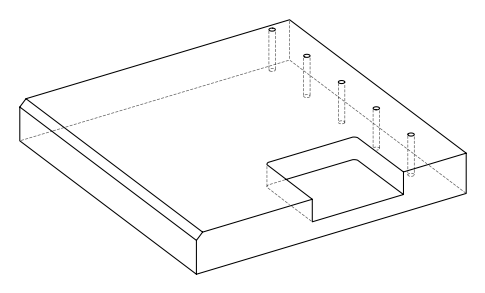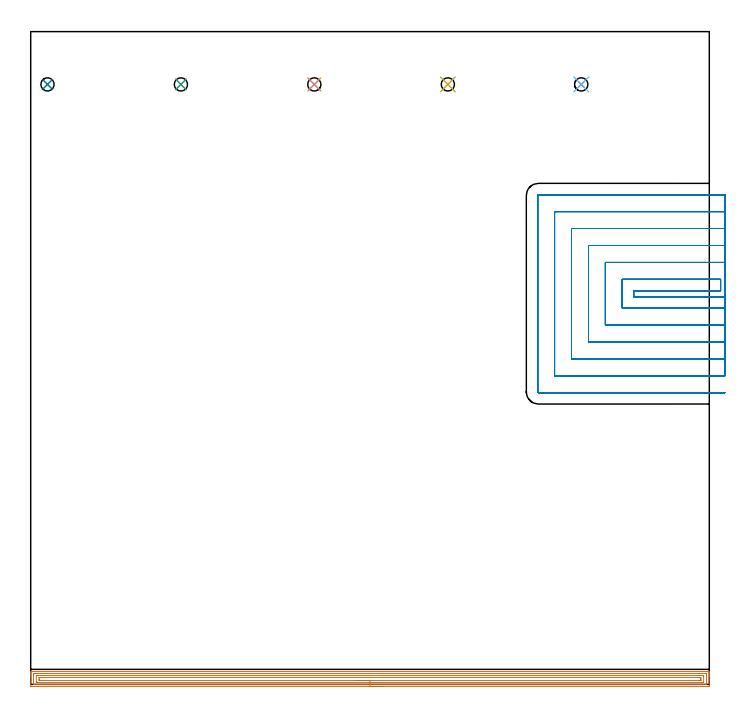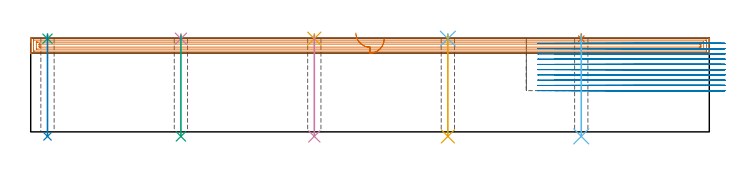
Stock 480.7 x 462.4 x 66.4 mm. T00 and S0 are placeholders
(PLAN: 12 operations, 3 tool changes, 71 min)
(1 AREA_MILL | FG_CHAMFER_SURFACE | UGT0205_001 | 15.63 min | 27003 mm3)
(2 MILL_SLOT | SLOT_PARTIAL_RECTANGULAR | NXT0201_012 | Follow Part, ap 4, ae 75% | 53.81 min | 752387 mm3)
(3 SPOT_DRILL | STEP1HOLE | NXT0321_9005460120000 | 0.03 min | 36 mm3)
(4 SPOT_DRILL_1 | STEP1HOLE_1 | NXT0321_9005460120000 | 0.03 min | 32 mm3)
(5 SPOT_DRILL_2 | STEP1HOLE_2 | NXT0321_9005460120000 | 0.03 min | 19 mm3)
(6 SPOT_DRILL_3 | STEP1HOLE_3 | NXT0321_9005460120000 | 0.03 min | 7 mm3)
(7 SPOT_DRILL_4 | STEP1HOLE_4 | NXT0321_9005460120000 | 0.03 min | 3 mm3)
(8 DRILL_THROUGH_HOLE_INTO_CENTER | STEP1HOLE | NXT0301_065 | 0.29 min | 4578 mm3)
(9 DRILL_THROUGH_HOLE_INTO_CENTER_1 | STEP1HOLE_1 | NXT0301_065 | 0.29 min | 4584 mm3)
(10 DRILL_THROUGH_HOLE_INTO_CENTER_2 | STEP1HOLE_2 | NXT0301_065 | 0.29 min | 4519 mm3)
(11 DRILL_THROUGH_HOLE_INTO_CENTER_3 | STEP1HOLE_3 | NXT0301_065 | 0.29 min | 4615 mm3)
(12 DRILL_THROUGH_HOLE_INTO_CENTER_4 | STEP1HOLE_4 | NXT0301_065 | 0.29 min | 4560 mm3)
(TOOL UGT0205_001 | Chamfer Mill 20 x 3 x 45 deg. | D20 FL50 Z2)
(TOOL NXT0201_012 | ENDMILL 16mm [2P460-1600-NA 1630] | D16 FL38 Z6)
(TOOL NXT0321_9005460120000 | NC Spot Drill, 142deg, 12mm, Carbide, Uncoated | D12 PA142 FL30 Z2)
(TOOL NXT0301_065 | Carbide Drill 9.4mm [860.1-0940-075A1-MM 2214] | D9.4 PA140 FL98 Z2)
(OP 1 AREA_MILL)
G17 G21 G94 G90
T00 M6
G54
G17 G0 G90 X250.35 Y-1.5 S1061 M3
G43 Z76.4 H0
Z65.8
G94 G1 X250.312 Z64.928 F250.
X250.198 Z64.064
X250.009 Z63.212
X249.747 Z62.38
X249.413 Z61.574
X249.01 Z60.8
X248.541 Z60.064
X248.01 Z59.372
X247.421 Z58.729
X246.778 Z58.14
X246.086 Z57.609
X245.35 Z57.14
X244.576 Z56.737
X243.77 Z56.403
X242.938 Z56.141
X242.086 Z55.952
X241.222 Z55.838
X240.35 Z55.8
X0.611
X0.172 Y-1.496 Z55.802
X0.01 Y-1.492 Z55.806
X0. Y-1.326 Z55.971
Y6.004 Z63.298
Y6.559 Z63.856
Y6.885 Z64.181
Y7.441 Z64.737
Y7.767 Z65.061
Y8.418 Z65.717
Y8.766 Z66.066
X0.005 Y9.096 Z66.387
X0.008 Y9.098 Z66.388
X0.165 Y9.1 Z66.4
X480.535
X480.692 Y9.098 Z66.388
X480.695 Y9.096 Z66.387
X480.7 Y8.766 Z66.065
Y8.418 Z65.718
Y7.767 Z65.061
Y6.559 Z63.856
Y6.004 Z63.298
Y-0.77 Z56.527
X480.697 Y-1.048 Z56.249
X480.69 Y-1.492 Z55.806
X480.542 Y-1.496 Z55.802
X480.088 Y-1.5 Z55.8
X240.35
Y-0.086 Z57.214
X2.397 Y-0.085 Z57.215
X2.314 Y-0.084 Z57.216
X2.03 Y-0.079 Z57.221
X2.01 Y0.013 Z57.313
X2.003 Y0.222 Z57.522
X2.001 Y0.715 Z58.015
X2. Y1.107 Z58.407
Y6.885 Z64.185
X2.002 Y7.276 Z64.576
X2.01 Y7.668 Z64.968
X2.013 Y7.68 Z64.98
X2.019 Y7.682 Z64.982
X2.043 Y7.684 Z64.984
X2.093 Y7.685 Z64.985
X2.194 Y7.686 Z64.986
X478.303 Y7.685 Z64.985
X478.386 Y7.684 Z64.984
X478.67 Y7.679 Z64.979
X478.69 Y7.587 Z64.887
X478.697 Y7.378 Z64.678
X478.699 Y6.885 Z64.185
X478.7 Y6.493 Z63.793
Y0.715 Z58.015
X478.698 Y0.324 Z57.624
X478.69 Y-0.069 Z57.231
X478.687 Y-0.08 Z57.22
X478.681 Y-0.082 Z57.218
X478.657 Y-0.084 Z57.216
X478.607 Y-0.085 Z57.215
X478.505 Y-0.086 Z57.214
X240.35
Y1.328 Z58.628
X4.454 Y1.329 Z58.629
X4.183
X4.093 Y1.331 Z58.631
X4.023 Y1.335 Z58.635
X4.01 Y1.338 Z58.638
X4.006 Y1.364 Z58.664
X4.003 Y1.416 Z58.716
X4.001 Y1.596 Z58.896
X4. Y1.777 Z59.077
X4.001 Y6.183 Z63.483
X4.006 Y6.244 Z63.544
X4.01 Y6.262 Z63.562
X4.017 Y6.265 Z63.565
X4.048 Y6.268 Z63.568
X4.183 Y6.27 Z63.57
X4.805 Y6.271 Z63.571
X5.076 Y6.272 Z63.572
X476.246 Y6.271 Z63.571
X476.517 Y6.27 Z63.57
X476.607 Y6.269 Z63.569
X476.677 Y6.265 Z63.565
X476.69 Y6.262 Z63.562
X476.694 Y6.235 Z63.535
X476.697 Y6.184 Z63.484
X476.699 Y6.004 Z63.304
X476.7 Y5.823 Z63.123
X476.699 Y1.417 Z58.717
X476.694 Y1.356 Z58.656
X476.69 Y1.338 Z58.638
X476.683 Y1.335 Z58.635
X476.652 Y1.332 Z58.632
X476.517 Y1.33 Z58.63
X475.895 Y1.329 Z58.629
X475.624
X240.35 Y1.328 Z58.628
Y2.743 Z60.043
X6.862
X6.592 Y2.744 Z60.044
X6.125 Y2.748 Z60.048
X6.022 Y2.749 Z60.049
X6.01 Y2.93 Z60.23
X6. Y3.328 Z60.628
Y3.359 Z60.659
X6.001 Y4.666 Z61.966
X6.003 Y4.772 Z62.072
X6.007 Y4.825 Z62.125
X6.009 Y4.846 Z62.146
X6.031 Y4.85 Z62.15
X6.241 Y4.854 Z62.154
X6.862 Y4.857 Z62.157
X7.13
X473.838
X474.108 Y4.856 Z62.156
X474.575 Y4.852 Z62.152
X474.678 Y4.85 Z62.15
X474.69 Y4.67 Z61.97
X474.7 Y4.272 Z61.572
Y4.241 Z61.541
Y3.39 Z60.69
X474.699 Y2.934 Z60.234
X474.697 Y2.828 Z60.128
X474.693 Y2.775 Z60.075
X474.691 Y2.753 Z60.053
X474.669 Y2.75 Z60.05
X474.459 Y2.746 Z60.046
X473.838 Y2.743 Z60.043
X473.57
X240.35
X239.478 Z60.081
X238.613 Z60.195
X237.762 Z60.383
X236.93 Z60.646
X236.124 Z60.98
X235.35 Z61.382
X234.614 Z61.851
X233.922 Z62.382
X233.279 Z62.972
X232.69 Z63.615
X232.158 Z64.307
X231.69 Z65.043
X231.287 Z65.816
X230.953 Z66.622
X230.691 Z67.454
X230.502 Z68.306
X230.388 Z69.171
X230.35 Z70.043
G0 Z76.4
M5
M2
(OP 2 MILL_SLOT)
G17 G21 G94 G90
T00 M6
G54
G17 G0 G90 X491.7 Y274.6 S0 M3
G43 Z76.4 H1
Z62.68
G94 G1 X488.7 F250.
X427.1 F500.
Y278.9
X488.7
Y286.9
X419.1
Y266.6
X488.7
X491.7 F250.
Y298.9
X488.7
X407.1 F500.
Y254.6
X488.7
X491.7 F250.
Y310.9
X488.7
X395.1 F500.
Y242.6
X488.7
X491.7 F250.
Y322.9
X488.7
X383.1 F500.
Y230.6
X488.7
X491.7 F250.
Y334.9
X488.7
X371.1 F500.
Y218.6
X488.7
X491.7 F250.
Y346.9
X488.7
X359.8 F500.
G3 X359.1 Y346.2 R0.7
G1 Y207.3
G3 X359.8 Y206.6 R0.7
G1 X488.7
X491.7 F250.
G0 Y274.6 Z58.96
G1 X488.7
X427.1 F500.
Y278.9
X488.7
Y286.9
X419.1
Y266.6
X488.7
X491.7 F250.
Y298.9
X488.7
X407.1 F500.
Y254.6
X488.7
X491.7 F250.
Y310.9
X488.7
X395.1 F500.
Y242.6
X488.7
X491.7 F250.
Y322.9
X488.7
X383.1 F500.
Y230.6
X488.7
X491.7 F250.
Y334.9
X488.7
X371.1 F500.
Y218.6
X488.7
X491.7 F250.
Y346.9
X488.7
X359.8 F500.
G3 X359.1 Y346.2 R0.7
G1 Y207.3
G3 X359.8 Y206.6 R0.7
G1 X488.7
X491.7 F250.
G0 Y274.6 Z55.24
G1 X488.7
X427.1 F500.
Y278.9
X488.7
Y286.9
X419.1
Y266.6
X488.7
X491.7 F250.
Y298.9
X488.7
X407.1 F500.
Y254.6
X488.7
X491.7 F250.
Y310.9
X488.7
X395.1 F500.
Y242.6
X488.7
X491.7 F250.
Y322.9
X488.7
X383.1 F500.
Y230.6
X488.7
X491.7 F250.
Y334.9
X488.7
X371.1 F500.
Y218.6
X488.7
X491.7 F250.
Y346.9
X488.7
X359.8 F500.
G3 X359.1 Y346.2 R0.7
G1 Y207.3
G3 X359.8 Y206.6 R0.7
G1 X488.7
X491.7 F250.
G0 Y274.6 Z51.52
G1 X488.7
X427.1 F500.
Y278.9
X488.7
Y286.9
X419.1
Y266.6
X488.7
X491.7 F250.
Y298.9
X488.7
X407.1 F500.
Y254.6
X488.7
X491.7 F250.
Y310.9
X488.7
X395.1 F500.
Y242.6
X488.7
X491.7 F250.
Y322.9
X488.7
X383.1 F500.
Y230.6
X488.7
X491.7 F250.
Y334.9
X488.7
X371.1 F500.
Y218.6
X488.7
X491.7 F250.
Y346.9
X488.7
X359.8 F500.
G3 X359.1 Y346.2 R0.7
G1 Y207.3
G3 X359.8 Y206.6 R0.7
G1 X488.7
X491.7 F250.
G0 Y274.6 Z47.8
G1 X488.7
X427.1 F500.
Y278.9
X488.7
Y286.9
X419.1
Y266.6
X488.7
X491.7 F250.
Y298.9
X488.7
X407.1 F500.
Y254.6
X488.7
X491.7 F250.
Y310.9
X488.7
X395.1 F500.
Y242.6
X488.7
X491.7 F250.
Y322.9
X488.7
X383.1 F500.
Y230.6
X488.7
X491.7 F250.
Y334.9
X488.7
X371.1 F500.
Y218.6
X488.7
X491.7 F250.
Y346.9
X488.7
X359.8 F500.
G3 X359.1 Y346.2 R0.7
G1 Y207.3
G3 X359.8 Y206.6 R0.7
G1 X488.7
X491.7 F250.
G0 Y274.6 Z44.08
G1 X488.7
X427.1 F500.
Y278.9
X488.7
Y286.9
X419.1
Y266.6
X488.7
X491.7 F250.
Y298.9
X488.7
X407.1 F500.
Y254.6
X488.7
X491.7 F250.
Y310.9
X488.7
X395.1 F500.
Y242.6
X488.7
X491.7 F250.
Y322.9
X488.7
X383.1 F500.
Y230.6
X488.7
X491.7 F250.
Y334.9
X488.7
X371.1 F500.
Y218.6
X488.7
X491.7 F250.
Y346.9
X488.7
X359.8 F500.
G3 X359.1 Y346.2 R0.7
G1 Y207.3
G3 X359.8 Y206.6 R0.7
G1 X488.7
X491.7 F250.
G0 Y274.6 Z40.36
G1 X488.7
X427.1 F500.
Y278.9
X488.7
Y286.9
X419.1
Y266.6
X488.7
X491.7 F250.
Y298.9
X488.7
X407.1 F500.
Y254.6
X488.7
X491.7 F250.
Y310.9
X488.7
X395.1 F500.
Y242.6
X488.7
X491.7 F250.
Y322.9
X488.7
X383.1 F500.
Y230.6
X488.7
X491.7 F250.
Y334.9
X488.7
X371.1 F500.
Y218.6
X488.7
X491.7 F250.
Y346.9
X488.7
X359.8 F500.
G3 X359.1 Y346.2 R0.7
G1 Y207.3
G3 X359.8 Y206.6 R0.7
G1 X488.7
X491.7 F250.
G0 Y274.6 Z36.64
G1 X488.7
X427.1 F500.
Y278.9
X488.7
Y286.9
X419.1
Y266.6
X488.7
X491.7 F250.
Y298.9
X488.7
X407.1 F500.
Y254.6
X488.7
X491.7 F250.
Y310.9
X488.7
X395.1 F500.
Y242.6
X488.7
X491.7 F250.
Y322.9
X488.7
X383.1 F500.
Y230.6
X488.7
X491.7 F250.
Y334.9
X488.7
X371.1 F500.
Y218.6
X488.7
X491.7 F250.
Y346.9
X488.7
X359.8 F500.
G3 X359.1 Y346.2 R0.7
G1 Y207.3
G3 X359.8 Y206.6 R0.7
G1 X488.7
X491.7 F250.
G0 Y274.6 Z32.92
G1 X488.7
X427.1 F500.
Y278.9
X488.7
Y286.9
X419.1
Y266.6
X488.7
X491.7 F250.
Y298.9
X488.7
X407.1 F500.
Y254.6
X488.7
X491.7 F250.
Y310.9
X488.7
X395.1 F500.
Y242.6
X488.7
X491.7 F250.
Y322.9
X488.7
X383.1 F500.
Y230.6
X488.7
X491.7 F250.
Y334.9
X488.7
X371.1 F500.
Y218.6
X488.7
X491.7 F250.
Y346.9
X488.7
X359.8 F500.
G3 X359.1 Y346.2 R0.7
G1 Y207.3
G3 X359.8 Y206.6 R0.7
G1 X488.7
X491.7 F250.
G0 Y274.6 Z29.2
G1 X488.7
X427.1 F500.
Y278.9
X488.7
Y286.9
X419.1
Y266.6
X488.7
X491.7 F250.
Y298.9
X488.7
X407.1 F500.
Y254.6
X488.7
X491.7 F250.
Y310.9
X488.7
X395.1 F500.
Y242.6
X488.7
X491.7 F250.
Y322.9
X488.7
X383.1 F500.
Y230.6
X488.7
X491.7 F250.
Y334.9
X488.7
X371.1 F500.
Y218.6
X488.7
X491.7 F250.
Y346.9
X488.7
X359.8 F500.
G3 X359.1 Y346.2 R0.7
G1 Y207.3
G3 X359.8 Y206.6 R0.7
G1 X488.7
X491.7 F250.
G0 Z76.4
M5
M2
(OP 3 SPOT_DRILL)
G17 G21 G94 G90
T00 M6
G54
G17 G0 G90 X11.9 Y425. S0 M3
G43 Z76.4 H0
G94 G81 G98 Z65.995 F250. R69.4
G80
M5
M2
(OP 4 SPOT_DRILL_1)
G17 G21 G94 G90
T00 M6
G54
G17 G0 G90 X106.4 Y425. S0 M3
G43 Z76.4 H0
G94 G81 G98 Z65.995 F250. R69.4
G80
M5
M2
(OP 5 SPOT_DRILL_2)
G17 G21 G94 G90
T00 M6
G54
G17 G0 G90 X200.9 Y425. S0 M3
G43 Z76.4 H0
G94 G81 G98 Z65.995 F250. R69.4
G80
M5
M2
(OP 6 SPOT_DRILL_3)
G17 G21 G94 G90
T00 M6
G54
G17 G0 G90 X295.5 Y425. S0 M3
G43 Z76.4 H0
G94 G81 G98 Z65.995 F250. R69.4
G80
M5
M2
(OP 7 SPOT_DRILL_4)
G17 G21 G94 G90
T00 M6
G54
G17 G0 G90 X390. Y425. S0 M3
G43 Z76.4 H0
G94 G81 G98 Z65.995 F250. R69.4
G80
M5
M2
(OP 8 DRILL_THROUGH_HOLE_INTO_CENTER)
G17 G21 G94 G90
T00 M6
G54
G17 G0 G90 X11.9 Y425. S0 M3
G43 Z76.4 H1
G94 G73 G98 Z-3.211 F250. Q8.701 R68.4
G80
M5
M2
(OP 9 DRILL_THROUGH_HOLE_INTO_CENTER_1)
G17 G21 G94 G90
T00 M6
G54
G17 G0 G90 X106.4 Y425. S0 M3
G43 Z76.4 H1
G94 G73 G98 Z-3.211 F250. Q8.701 R68.4
G80
M5
M2
(OP 10 DRILL_THROUGH_HOLE_INTO_CENTER_2)
G17 G21 G94 G90
T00 M6
G54
G17 G0 G90 X200.9 Y425. S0 M3
G43 Z76.4 H1
G94 G73 G98 Z-3.211 F250. Q8.701 R68.4
G80
M5
M2
(OP 11 DRILL_THROUGH_HOLE_INTO_CENTER_3)
G17 G21 G94 G90
T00 M6
G54
G17 G0 G90 X295.5 Y425. S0 M3
G43 Z76.4 H1
G94 G73 G98 Z-3.211 F250. Q8.701 R68.4
G80
M5
M2
(OP 12 DRILL_THROUGH_HOLE_INTO_CENTER_4)
G17 G21 G94 G90
T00 M6
G54
G17 G0 G90 X390. Y425. S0 M3
G43 Z76.4 H1
G94 G73 G98 Z-3.211 F250. Q8.701 R68.4
G80
M5
M2
